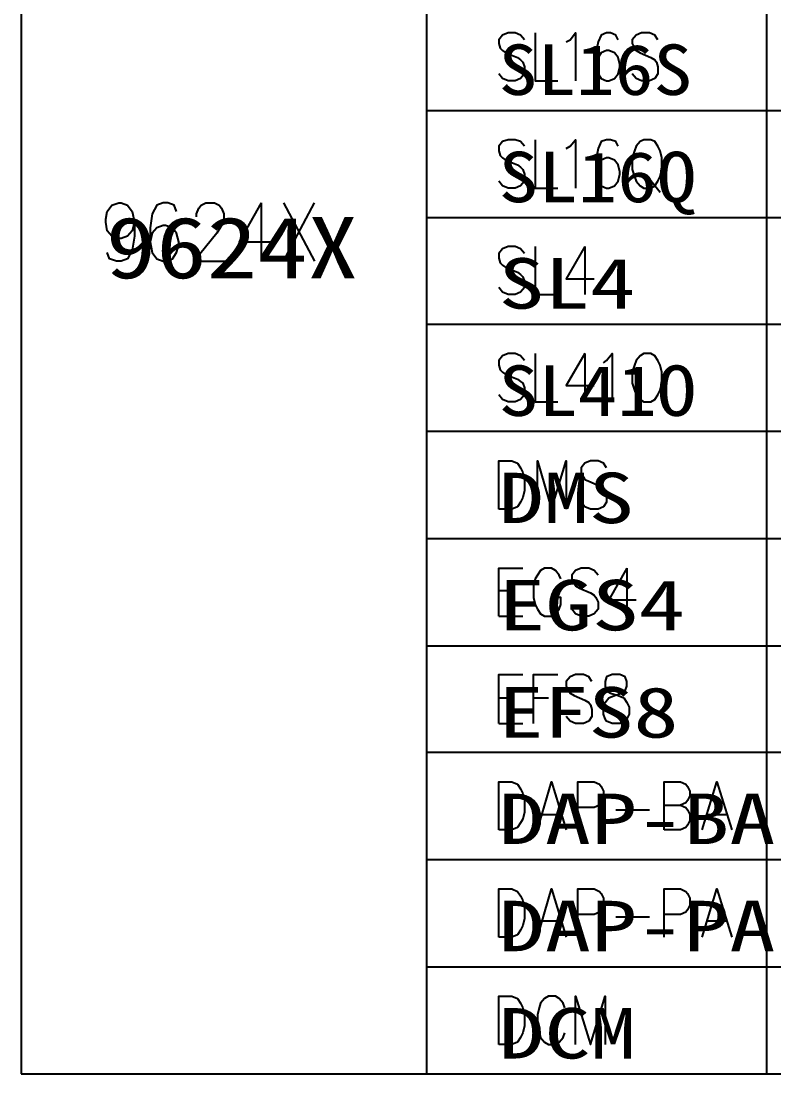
# Model space of a CAD drawing. Header units: metres. Extents: x 17 to 1264, y 17 to 859.
# Drawn here: x 529.2 to 668.8, y 458.1 to 653.2 of the extents above; entities that cross this region are included whole.
import ezdxf

# ---------------------------------------------------------------- set-up
doc = ezdxf.new("R2010")
doc.units = ezdxf.units.M
for name, color, linetype in [('LINES', 7, 'Continuous'), ('POLYLINES', 4, 'Continuous'), ('TEXTS', 3, 'Continuous')]:
    doc.layers.add(name, color=color, linetype=linetype)

msp = doc.modelspace()

# ---------------------------------------------------------------- linework, layer by layer
at = {"layer": 'LINES'}
for p, q in [((529.19, 656.5), (529.19, 636.62)), ((604.36, 656.5), (604.36, 636.62)), ((667.43, 656.5), (667.43, 636.62)), ((529.19, 636.62), (529.19, 616.75)), ((604.36, 636.62), (667.43, 636.62)), ((604.36, 636.62), (604.36, 616.75)), ((667.43, 636.62), (905.47, 636.62)), ((667.43, 636.62), (667.43, 616.75)), ((645.69, 623.95), (647.71, 621.5)), ((573.69, 619.49), (573.69, 608.69)), ((577.87, 608.69), (583.63, 619.49)), ((577.87, 619.49), (583.63, 608.69)), ((529.19, 616.75), (529.19, 597.02)), ((604.36, 616.75), (667.43, 616.75)), ((604.36, 616.75), (604.36, 597.02)), ((667.43, 616.75), (905.47, 616.75)), ((667.43, 616.75), (667.43, 597.02)), ((633.74, 611.42), (633.74, 602.5)), ((529.19, 597.02), (529.19, 577.15)), ((604.36, 597.02), (667.43, 597.02)), ((604.36, 597.02), (604.36, 577.15)), ((667.43, 597.02), (905.47, 597.02)), ((667.43, 597.02), (667.43, 577.15)), ((633.74, 591.55), (633.74, 582.62)), ((529.19, 577.15), (529.19, 458.06)), ((604.36, 577.15), (667.43, 577.15)), ((604.36, 577.15), (604.36, 557.28)), ((667.43, 577.15), (905.47, 577.15)), ((667.43, 577.15), (667.43, 557.28)), ((604.36, 557.28), (667.43, 557.28)), ((604.36, 557.28), (604.36, 537.41)), ((667.43, 557.28), (905.47, 557.28)), ((667.43, 557.28), (667.43, 537.41)), ((641.51, 551.81), (641.51, 542.88)), ((617.75, 547.63), (620.49, 547.63)), ((617.75, 542.88), (622.22, 542.88)), ((604.36, 537.41), (667.43, 537.41)), ((604.36, 537.41), (604.36, 517.68)), ((667.43, 537.41), (905.47, 537.41)), ((667.43, 537.41), (667.43, 517.68)), ((617.75, 527.76), (620.49, 527.76)), ((624.23, 527.76), (626.97, 527.76)), ((617.75, 523.01), (622.22, 523.01)), ((604.36, 517.68), (667.43, 517.68)), ((604.36, 517.68), (604.36, 497.81)), ((667.43, 517.68), (905.47, 517.68)), ((667.43, 517.68), (667.43, 497.81)), ((625.96, 506.16), (629.27, 506.16)), ((639.5, 507.02), (645.69, 507.02)), ((656.49, 506.16), (659.95, 506.16)), ((604.36, 497.81), (667.43, 497.81)), ((604.36, 497.81), (604.36, 477.94)), ((667.43, 497.81), (905.47, 497.81)), ((667.43, 497.81), (667.43, 477.94)), ((625.96, 486.43), (629.27, 486.43)), ((639.5, 487.15), (645.69, 487.15)), ((656.49, 486.43), (659.95, 486.43)), ((604.36, 477.94), (667.43, 477.94)), ((604.36, 477.94), (604.36, 458.06)), ((667.43, 477.94), (905.47, 477.94)), ((667.43, 477.94), (667.43, 458.06)), ((529.19, 458.06), (604.36, 458.06)), ((604.36, 458.06), (667.43, 458.06)), ((667.43, 458.06), (905.47, 458.06))]:
    msp.add_line(p, q, dxfattribs=at)
at = {"layer": 'POLYLINES'}
for points in [[(622.51, 649.73), (621.79, 650.59), (620.78, 651.02), (619.48, 651.02), (618.47, 650.59), (617.75, 649.73), (617.75, 649.01), (618.04, 648.14), (618.47, 647.71), (619.05, 647.28), (621.21, 646.42), (621.79, 645.98), (622.22, 645.55), (622.51, 644.69), (622.51, 643.39), (621.79, 642.53), (620.78, 642.1), (619.48, 642.1), (618.47, 642.53), (617.75, 643.39)], [(624.52, 651.02), (624.52, 642.1), (628.7, 642.1)], [(630.28, 649.3), (631, 649.73), (632.01, 651.02), (632.01, 642.1)], [(639.93, 649.73), (639.5, 650.59), (638.49, 651.02), (637.77, 651.02), (636.76, 650.59), (636.19, 649.3), (635.75, 647.28), (635.75, 645.12), (636.19, 643.39), (636.76, 642.53), (637.77, 642.1), (638.2, 642.1), (639.21, 642.53), (639.93, 643.39), (640.22, 644.69), (640.22, 645.12), (639.93, 646.42), (639.21, 647.28), (638.2, 647.71), (637.77, 647.71), (636.76, 647.28), (636.19, 646.42), (635.75, 645.12)], [(647.27, 649.73), (646.7, 650.59), (645.69, 651.02), (644.25, 651.02), (643.24, 650.59), (642.52, 649.73), (642.52, 649.01), (642.95, 648.14), (643.24, 647.71), (643.96, 647.28), (645.98, 646.42), (646.7, 645.98), (646.99, 645.55), (647.27, 644.69), (647.27, 643.39), (646.7, 642.53), (645.69, 642.1), (644.25, 642.1), (643.24, 642.53), (642.52, 643.39)], [(622.51, 630), (621.79, 630.86), (620.78, 631.15), (619.48, 631.15), (618.47, 630.86), (617.75, 630), (617.75, 629.14), (618.04, 628.27), (618.47, 627.84), (619.05, 627.41), (621.21, 626.54), (621.79, 626.11), (622.22, 625.68), (622.51, 624.82), (622.51, 623.52), (621.79, 622.66), (620.78, 622.22), (619.48, 622.22), (618.47, 622.66), (617.75, 623.52)], [(624.52, 631.15), (624.52, 622.22), (628.7, 622.22)], [(630.28, 629.57), (631, 630), (632.01, 631.15), (632.01, 622.22)], [(639.93, 630), (639.5, 630.86), (638.49, 631.15), (637.77, 631.15), (636.76, 630.86), (636.19, 629.57), (635.75, 627.41), (635.75, 625.25), (636.19, 623.52), (636.76, 622.66), (637.77, 622.22), (638.2, 622.22), (639.21, 622.66), (639.93, 623.52), (640.22, 624.82), (640.22, 625.25), (639.93, 626.54), (639.21, 627.41), (638.2, 627.84), (637.77, 627.84), (636.76, 627.41), (636.19, 626.54), (635.75, 625.25)], [(644.68, 631.15), (643.96, 630.86), (643.24, 630), (642.95, 629.14), (642.52, 627.84), (642.52, 625.68), (642.95, 624.38), (643.24, 623.52), (643.96, 622.66), (644.68, 622.22), (645.98, 622.22), (646.7, 622.66), (647.27, 623.52), (647.71, 624.38), (647.99, 625.68), (647.99, 627.84), (647.71, 629.14), (647.27, 630), (646.7, 630.86), (645.98, 631.15), (644.68, 631.15)], [(550.22, 615.89), (549.79, 614.3), (548.92, 613.3), (547.77, 612.86), (547.34, 612.86), (546.04, 613.3), (545.18, 614.3), (544.89, 615.89), (544.89, 616.46), (545.18, 617.9), (546.04, 619.06), (547.34, 619.49), (547.77, 619.49), (548.92, 619.06), (549.79, 617.9), (550.22, 615.89), (550.22, 613.3), (549.79, 610.7), (548.92, 609.12), (547.77, 608.69), (546.91, 608.69), (545.61, 609.12), (545.18, 610.27)], [(557.99, 617.9), (557.56, 619.06), (556.41, 619.49), (555.55, 619.49), (554.39, 619.06), (553.53, 617.47), (553.1, 614.88), (553.1, 612.29), (553.53, 610.27), (554.39, 609.12), (555.55, 608.69), (555.98, 608.69), (557.27, 609.12), (557.99, 610.27), (558.43, 611.71), (558.43, 612.29), (557.99, 613.87), (557.27, 614.88), (555.98, 615.31), (555.55, 615.31), (554.39, 614.88), (553.53, 613.87), (553.1, 612.29)], [(561.74, 616.9), (561.74, 617.47), (562.17, 618.48), (562.6, 619.06), (563.47, 619.49), (565.05, 619.49), (565.91, 619.06), (566.35, 618.48), (566.78, 617.47), (566.78, 616.46), (566.35, 615.31), (565.48, 613.87), (561.31, 608.69), (567.07, 608.69)], [(573.69, 619.49), (569.66, 612.29), (575.85, 612.29)], [(622.51, 610.13), (621.79, 610.99), (620.78, 611.42), (619.48, 611.42), (618.47, 610.99), (617.75, 610.13), (617.75, 609.26), (618.04, 608.4), (618.47, 607.97), (619.05, 607.54), (621.21, 606.67), (621.79, 606.24), (622.22, 605.81), (622.51, 604.94), (622.51, 603.79), (621.79, 602.93), (620.78, 602.5), (619.48, 602.5), (618.47, 602.93), (617.75, 603.79)], [(624.52, 611.42), (624.52, 602.5), (628.7, 602.5)], [(633.74, 611.42), (630.28, 605.38), (635.47, 605.38)], [(622.51, 590.26), (621.79, 591.12), (620.78, 591.55), (619.48, 591.55), (618.47, 591.12), (617.75, 590.26), (617.75, 589.39), (618.04, 588.53), (618.47, 588.1), (619.05, 587.66), (621.21, 586.8), (621.79, 586.37), (622.22, 586.08), (622.51, 585.22), (622.51, 583.92), (621.79, 583.06), (620.78, 582.62), (619.48, 582.62), (618.47, 583.06), (617.75, 583.92)], [(624.52, 591.55), (624.52, 582.62), (628.7, 582.62)], [(633.74, 591.55), (630.28, 585.65), (635.47, 585.65)], [(637.19, 589.82), (637.77, 590.26), (638.78, 591.55), (638.78, 582.62)], [(644.68, 591.55), (643.96, 591.12), (643.24, 590.26), (642.95, 589.39), (642.52, 588.1), (642.52, 586.08), (642.95, 584.78), (643.24, 583.92), (643.96, 583.06), (644.68, 582.62), (645.98, 582.62), (646.7, 583.06), (647.27, 583.92), (647.71, 584.78), (647.99, 586.08), (647.99, 588.1), (647.71, 589.39), (647.27, 590.26), (646.7, 591.12), (645.98, 591.55), (644.68, 591.55)], [(617.75, 562.75), (617.75, 571.68), (620.2, 571.68), (621.21, 571.25), (621.79, 570.38), (622.22, 569.52), (622.51, 568.22), (622.51, 566.21), (622.22, 564.91), (621.79, 564.05), (621.21, 563.18), (620.2, 562.75), (617.75, 562.75)], [(624.95, 562.75), (624.95, 571.68), (627.55, 562.75), (630.28, 571.68), (630.28, 562.75)], [(637.77, 570.38), (637.19, 571.25), (636.19, 571.68), (634.75, 571.68), (633.74, 571.25), (633.02, 570.38), (633.02, 569.52), (633.45, 568.66), (633.74, 568.22), (634.46, 567.94), (636.47, 567.07), (637.19, 566.64), (637.48, 566.21), (637.77, 565.34), (637.77, 564.05), (637.19, 563.18), (636.19, 562.75), (634.75, 562.75), (633.74, 563.18), (633.02, 564.05)], [(617.75, 542.88), (617.75, 551.81), (622.22, 551.81)], [(629.27, 549.79), (628.99, 550.51), (628.27, 551.38), (627.55, 551.81), (626.25, 551.81), (625.53, 551.38), (624.95, 550.51), (624.52, 549.79), (624.23, 548.5), (624.23, 546.34), (624.52, 545.04), (624.95, 544.18), (625.53, 543.31), (626.25, 542.88), (627.55, 542.88), (628.27, 543.31), (628.99, 544.18), (629.27, 545.04), (629.27, 546.34), (627.55, 546.34)], [(636.19, 550.51), (635.47, 551.38), (634.46, 551.81), (633.02, 551.81), (632.01, 551.38), (631.29, 550.51), (631.29, 549.79), (631.72, 548.93), (632.01, 548.5), (632.73, 548.06), (634.75, 547.2), (635.47, 546.77), (635.75, 546.34), (636.19, 545.47), (636.19, 544.18), (635.47, 543.31), (634.46, 542.88), (633.02, 542.88), (632.01, 543.31), (631.29, 544.18)], [(641.51, 551.81), (638.2, 545.9), (643.24, 545.9)], [(617.75, 523.01), (617.75, 532.08), (622.22, 532.08)], [(624.23, 523.01), (624.23, 532.08), (628.7, 532.08)], [(635.03, 530.78), (634.46, 531.65), (633.45, 532.08), (632.01, 532.08), (631, 531.65), (630.28, 530.78), (630.28, 529.92), (630.71, 529.06), (631, 528.62), (631.72, 528.19), (633.74, 527.33), (634.46, 526.9), (634.75, 526.46), (635.03, 525.6), (635.03, 524.3), (634.46, 523.44), (633.45, 523.01), (632.01, 523.01), (631, 523.44), (630.28, 524.3)], [(638.78, 532.08), (637.77, 531.65), (637.48, 530.78), (637.48, 529.92), (637.77, 529.06), (638.49, 528.62), (639.93, 528.19), (640.94, 527.76), (641.51, 526.9), (641.95, 526.03), (641.95, 524.74), (641.51, 523.87), (641.23, 523.44), (640.22, 523.01), (638.78, 523.01), (637.77, 523.44), (637.48, 523.87), (637.19, 524.74), (637.19, 526.03), (637.48, 526.9), (638.2, 527.76), (639.21, 528.19), (640.51, 528.62), (641.23, 529.06), (641.51, 529.92), (641.51, 530.78), (641.23, 531.65), (640.22, 532.08), (638.78, 532.08)], [(617.75, 503.28), (617.75, 512.21), (620.2, 512.21), (621.21, 511.78), (621.79, 510.91), (622.22, 510.05), (622.51, 508.75), (622.51, 506.59), (622.22, 505.3), (621.79, 504.58), (621.21, 503.71), (620.2, 503.28), (617.75, 503.28)], [(624.95, 503.28), (627.55, 512.21), (630.28, 503.28)], [(632.44, 503.28), (632.44, 512.21), (635.47, 512.21), (636.47, 511.78), (636.76, 511.34), (637.19, 510.48), (637.19, 509.18), (636.76, 508.32), (636.47, 507.89), (635.47, 507.46), (632.44, 507.46)], [(648.43, 503.28), (648.43, 512.21), (651.45, 512.21), (652.46, 511.78), (652.75, 511.34), (653.18, 510.48), (653.18, 509.62), (652.75, 508.75), (652.46, 508.32), (651.45, 507.89)], [(655.48, 503.28), (658.22, 512.21), (660.95, 503.28)], [(648.43, 507.89), (651.45, 507.89), (652.46, 507.46), (652.75, 507.02), (653.18, 506.16), (653.18, 505.01), (652.75, 504.14), (652.46, 503.71), (651.45, 503.28), (648.43, 503.28)], [(617.75, 483.41), (617.75, 492.34), (620.2, 492.34), (621.21, 491.9), (621.79, 491.04), (622.22, 490.18), (622.51, 488.88), (622.51, 486.86), (622.22, 485.57), (621.79, 484.7), (621.21, 483.84), (620.2, 483.41), (617.75, 483.41)], [(624.95, 483.41), (627.55, 492.34), (630.28, 483.41)], [(632.44, 483.41), (632.44, 492.34), (635.47, 492.34), (636.47, 491.9), (636.76, 491.47), (637.19, 490.61), (637.19, 489.31), (636.76, 488.45), (636.47, 488.02), (635.47, 487.58), (632.44, 487.58)], [(648.43, 483.41), (648.43, 492.34), (651.45, 492.34), (652.46, 491.9), (652.75, 491.47), (653.18, 490.61), (653.18, 489.31), (652.75, 488.45), (652.46, 488.02), (651.45, 487.58), (648.43, 487.58)], [(655.48, 483.41), (658.22, 492.34), (660.95, 483.41)], [(617.75, 463.54), (617.75, 472.46), (620.2, 472.46), (621.21, 472.03), (621.79, 471.17), (622.22, 470.3), (622.51, 469.01), (622.51, 466.99), (622.22, 465.7), (621.79, 464.83), (621.21, 463.97), (620.2, 463.54), (617.75, 463.54)], [(629.99, 470.3), (629.71, 471.17), (628.99, 472.03), (628.27, 472.46), (626.97, 472.46), (626.25, 472.03), (625.53, 471.17), (625.24, 470.3), (624.95, 469.01), (624.95, 466.99), (625.24, 465.7), (625.53, 464.83), (626.25, 463.97), (626.97, 463.54), (628.27, 463.54), (628.99, 463.97), (629.71, 464.83), (629.99, 465.7)], [(632.01, 463.54), (632.01, 472.46), (634.75, 463.54), (637.48, 472.46), (637.48, 463.54)]]:
    msp.add_lwpolyline(points, dxfattribs=at)

# ---------------------------------------------------------------- texts
at = {"layer": 'TEXTS'}
for s, height, width, p in [('SL16S', 9.36, 1.126967, (617.75, 639.48)), ('SL16Q', 9.36, 1.151268, (617.75, 619.6)), ('9624X', 11.36, 1.211718, (544.89, 605.51)), ('SL4', 9.36, 1.327608, (617.75, 599.88)), ('SL41O', 9.36, 1.151268, (617.75, 580)), ('DMS', 9.36, 1.31287, (617.75, 560.13)), ('EGS4', 9.36, 1.358375, (617.75, 540.26)), ('EFS8', 9.36, 1.308966, (617.75, 520.39)), ('DAP-BA', 9.36, 1.343216, (617.75, 500.66)), ('DAP-PA', 9.36, 1.343216, (617.75, 480.79)), ('DCM', 9.36, 1.332966, (617.75, 460.92))]:
    msp.add_text(s, height=height, dxfattribs=dict(at, width=width)).set_placement(p)

doc.saveas('drawing.dxf')
